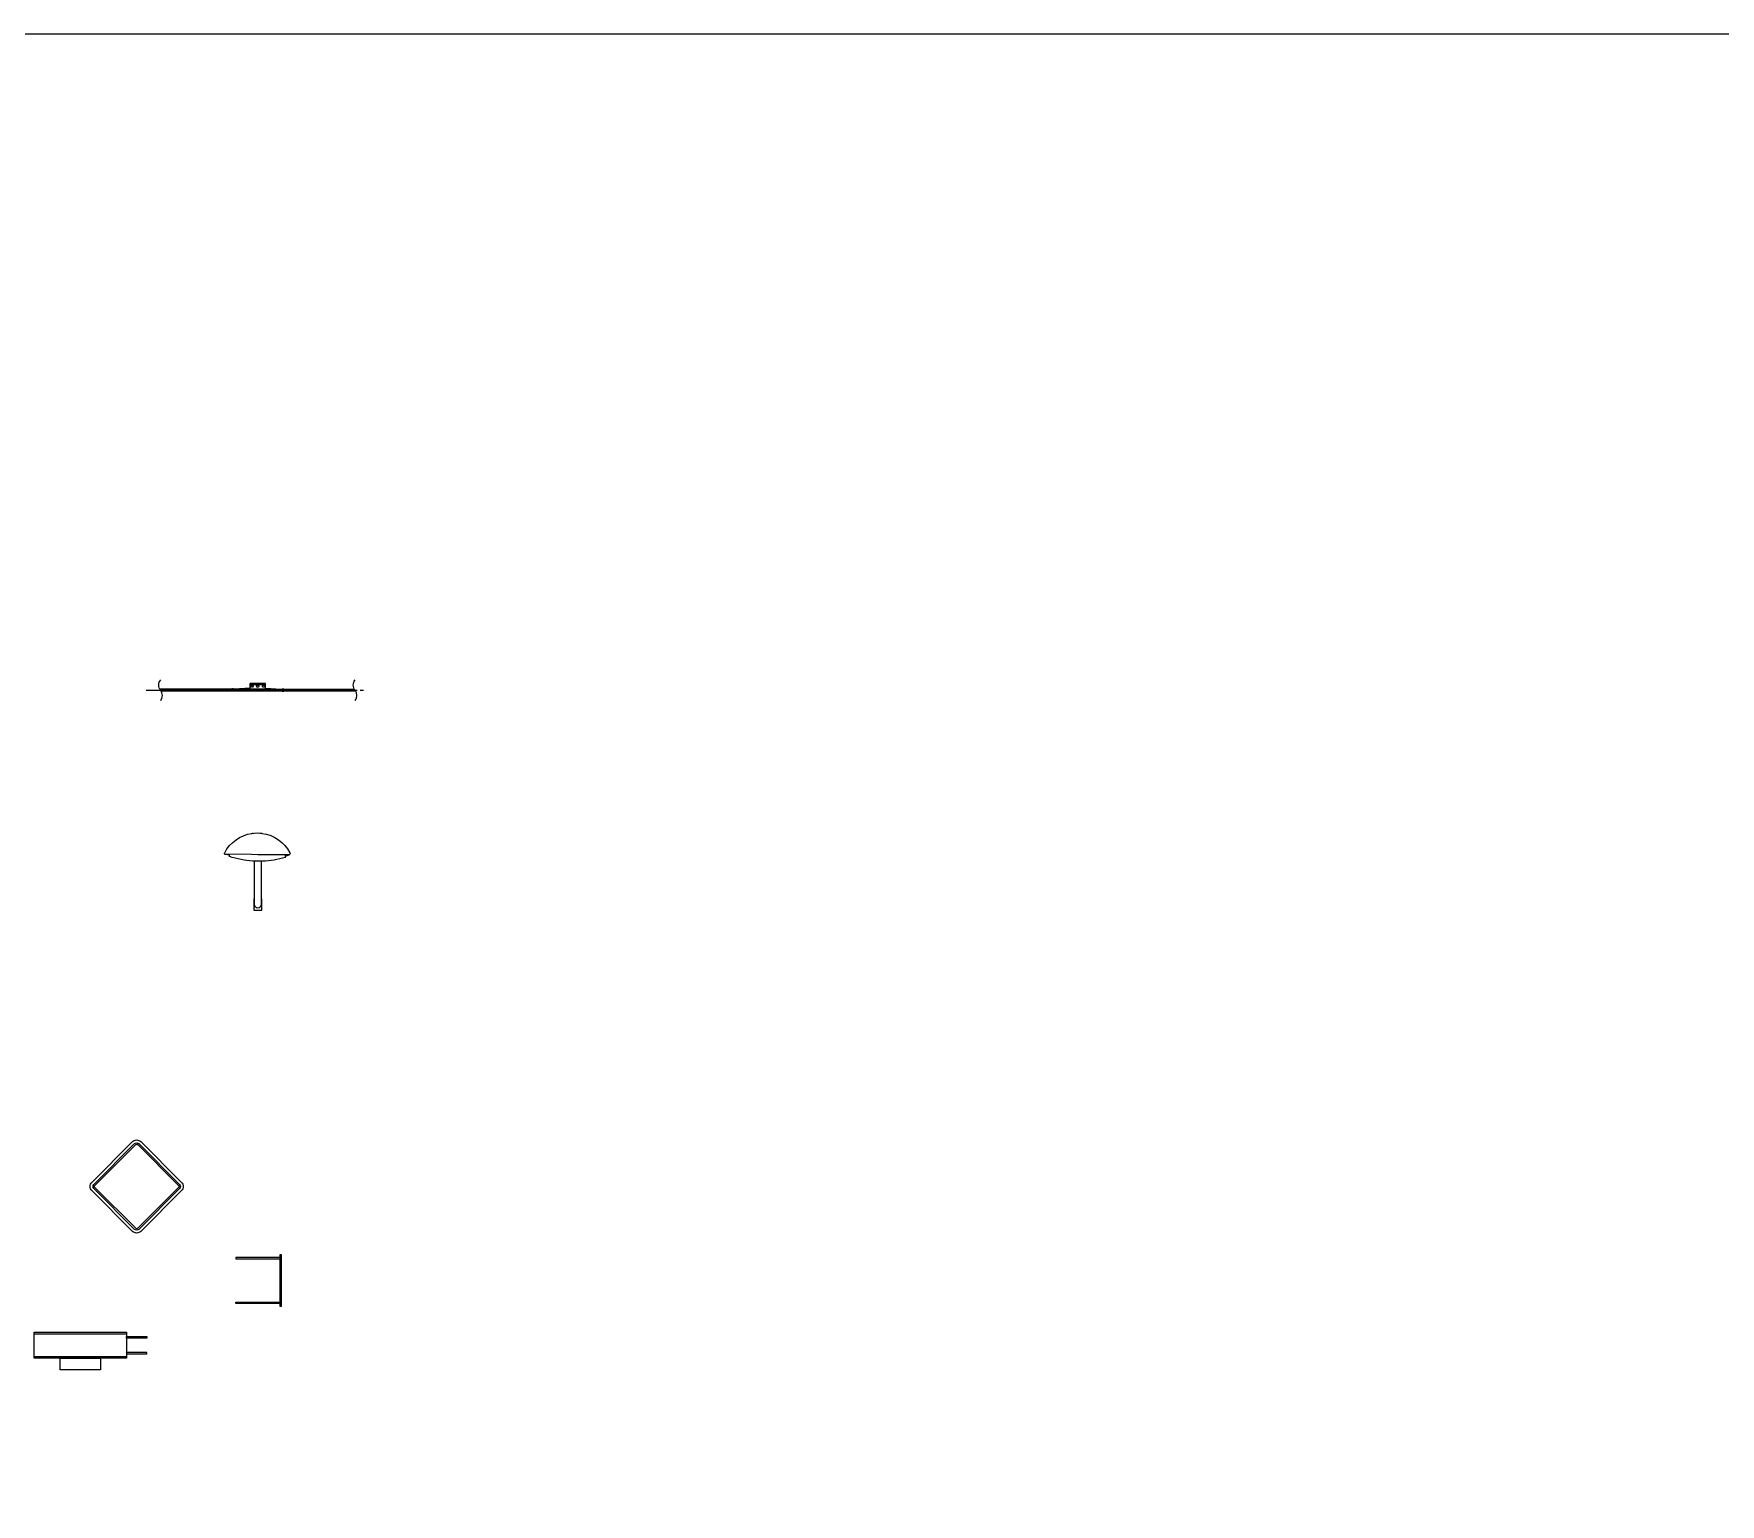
# Model space of a CAD drawing. Header units: inches. Extents: x -12627 to 89034, y -36671 to 6536.
# Drawn here: x 574 to 1159, y -3901 to -3391 of the extents above; entities that cross this region are included whole.
import ezdxf

# ---------------------------------------------------------------- set-up
doc = ezdxf.new("R2010")
doc.units = ezdxf.units.IN
doc.header["$MEASUREMENT"] = 0
doc.set_wipeout_variables(frame=1)
doc.linetypes.add('CENTER', pattern=[2, 1.25, -0.25, 0.25, -0.25])
doc.layers.add('07 (E) Equipment', color=1, linetype='Continuous')

# ---------------------------------------------------------------- blocks, each defined once
blk = doc.blocks.new('*U95')
for points in [[(10.86, 7.5), (-4.5, 7.5), (-4.5, 8), (10.86, 8)], [(10.86, -7.5), (-4.5, -7.5), (-4.5, -8), (10.86, -8)]]:
    blk.add_wipeout(points)
for points in [[(-4.5, 9), (-4.88, 9), (-4.88, -9), (-4.5, -9)], [(10.86, 7.5), (-4.5, 7.5), (-4.5, 8), (10.86, 8)], [(10.86, -7.5), (-4.5, -7.5), (-4.5, -8), (10.86, -8)]]:
    blk.add_lwpolyline(points, close=True)
blk = doc.blocks.new('*U97')
at = {"color": 251, "ltscale": 2}
blk.add_lwpolyline([(0, -3.36, -0.317094), (0, 0, 0.356625), (0, 3.41)], format="xyb", dxfattribs=at)
blk = doc.blocks.new('*U91')
for points in [[(-3.2, 0.9), (-3.2, 0.77), (-9.5, 0.36), (-9.54, 0.36), (-9.61, 0.35), (-9.66, 0.35), (-39.89, 0.35), (-39.97, 0.49), (-9.66, 0.49), (-9.42, 0.5), (-9.05, 0.52), (-8.6, 0.55), (-7.84, 0.6)], [(3.2, 0.9), (3.2, 0.77), (9.5, 0.36), (9.54, 0.36), (9.61, 0.35), (9.66, 0.35), (39.52, 0.35), (39.44, 0.49), (9.66, 0.49), (9.43, 0.5), (9.05, 0.52), (8.6, 0.55), (7.84, 0.6)]]:
    blk.add_wipeout(points)
at = {"ltscale": 2}
blk.add_lwpolyline([(-3.18, 0.77), (-9.5, 0.36, -0.016187), (-9.66, 0.35), (-39.89, 0.35)], format="xyb", dxfattribs=at)
blk.add_wipeout([(3.21, 2.79), (-3.2, 2.79), (-3.2, 0.6), (3.21, 0.6)], dxfattribs=at)
blk.add_wipeout([(39.96, -0.29), (-39.46, -0.29), (-39.85, 0.29), (39.57, 0.29)], dxfattribs=at)
at = {"linetype": 'CENTER', "ltscale": 5}
blk.add_line((-45.62, 0.07), (43.52, 0), dxfattribs=at)
at = {"ltscale": 2}
for p, q in [((-39.85, 0.29), (39.57, 0.29)), ((-3.2, 2.48), (3.21, 2.48)), ((-3.14, 2.41), (3.16, 2.41)), ((-39.46, -0.29), (39.96, -0.29))]:
    blk.add_line(p, q, dxfattribs=at)
for points in [[(-3.2, 0.9), (-9.51, 0.49, -0.016187), (-9.66, 0.49), (-39.97, 0.49)], [(3.19, 0.77), (9.5, 0.36, 0.016187), (9.66, 0.35), (39.52, 0.35)], [(3.21, 0.9), (9.51, 0.49, 0.016187), (9.66, 0.49), (39.44, 0.49)]]:
    blk.add_lwpolyline(points, format="xyb", dxfattribs=at)
blk.add_lwpolyline([(2.94, 2.79), (-2.92, 2.79, 0.414214), (-3.2, 2.51), (-3.2, 0.88, 0.414214), (-2.92, 0.6), (2.94, 0.6, 0.414214), (3.21, 0.88), (3.21, 2.51, 0.414214)], format="xyb", close=True, dxfattribs=at)
for points in [[(-2.1, 2.1), (-1.86, 1.7), (-2.1, 1.29), (-2.57, 1.29), (-2.8, 1.7), (-2.57, 2.1)], [(0.24, 2.1), (0.47, 1.7), (0.24, 1.29), (-0.23, 1.29), (-0.47, 1.7), (-0.23, 2.1)], [(2.57, 2.1), (2.8, 1.7), (2.57, 1.29), (2.1, 1.29), (1.87, 1.7), (2.1, 2.1)]]:
    blk.add_lwpolyline(points, close=True, dxfattribs=at)
for centre in [(-2.33, 1.7), (0, 1.7), (2.34, 1.7)]:
    blk.add_circle(centre, 0.406, dxfattribs=at)
for centre, start, end in [((-3.14, 2.35), 90, 180), ((3.16, 2.35), 0, 90)]:
    blk.add_arc(centre, 0.0582, start, end, dxfattribs=at)
at = {"ltscale": 2, "xscale": -1.25, "yscale": 1.25, "zscale": 1.25}
for p in [(-39.64, 0), (39.78, 0)]:
    blk.add_blockref('*U97', p, dxfattribs=at)
at = {"ltscale": 2}
for points in [[(-9.98, 0.53), (-10.61, 0.53), (-10.61, 0.31), (-9.98, 0.31)], [(9.98, 0.53), (10.62, 0.53), (10.62, 0.31), (9.98, 0.31)]]:
    blk.add_wipeout(points, dxfattribs=at)
for points in [[(-9.94, -0.34), (-10.65, -0.34), (-10.65, 0.31), (-9.94, 0.31)], [(9.95, -0.34), (10.65, -0.34), (10.65, 0.31), (9.95, 0.31)]]:
    blk.add_wipeout(points, dxfattribs=at)
for points in [[(-9.94, -0.34), (-10.65, -0.34), (-10.65, 0.31), (-9.94, 0.31)], [(-9.98, 0.53), (-10.61, 0.53), (-10.61, 0.31), (-9.98, 0.31)], [(9.95, -0.34), (10.65, -0.34), (10.65, 0.31), (9.95, 0.31)], [(9.98, 0.53), (10.62, 0.53), (10.62, 0.31), (9.98, 0.31)]]:
    blk.add_lwpolyline(points, close=True, dxfattribs=at)
blk = doc.blocks.new('*U107')
blk.add_wipeout([(-1.14, 354.06), (-1.37, 354.06), (-1.37, 350.05), (1.42, 350.05), (1.42, 354.06), (1.18, 354.06), (1.18, 367.08), (3.51, 367.27), (5.82, 367.63), (7.86, 368.09), (9.87, 368.68), (9.87, 369.11), (11.18, 369.33), (11.35, 369.42), (11.47, 369.56), (11.49, 369.6), (11.53, 369.81), (11.48, 370.01), (10.7, 371.29), (9.78, 372.47), (8.73, 373.54), (7.56, 374.48), (6.29, 375.27), (4.94, 375.91), (3.52, 376.39), (2.05, 376.7), (0.25, 376.84), (-1.56, 376.72), (-3.04, 376.42), (-4.48, 375.95), (-5.86, 375.31), (-7.14, 374.52), (-8.33, 373.57), (-9.4, 372.5), (-10.33, 371.3), (-11.12, 370.01), (-11.21, 369.85), (-11.24, 369.67), (-11.21, 369.49), (-11.11, 369.33), (-9.59, 368.85), (-9.59, 368.35), (-7.63, 367.85), (-5.65, 367.46), (-3.4, 367.18), (-1.14, 367.06)])
for p, q in [((-1.88, 369.4), (-11.11, 369.33)), ((-9.59, 368.85), (-11.11, 369.33)), ((-9.59, 368.35), (-9.59, 369.35)), ((0.02, 369.43), (-1.88, 369.4)), ((2.16, 369.47), (0.02, 369.43)), ((11.47, 369.56), (2.16, 369.47)), ((9.87, 368.68), (9.87, 369.54)), ((9.87, 369.11), (11.18, 369.33))]:
    blk.add_line(p, q)
blk.add_lwpolyline([(-1.14, 367.06), (-1.14, 351.99, 1), (1.18, 351.99), (1.18, 367.08)], format="xyb")
blk.add_lwpolyline([(1.18, 354.06), (1.42, 354.06), (1.42, 350.05), (-1.37, 350.05), (-1.37, 354.06), (-1.14, 354.06)])
for centre, radius, start, end in [((0.21, 364.03), 12.8, 97.9235, 152.18956), ((0.21, 364.59), 12.26, 81.36575, 98.28713), ((0.21, 364.03), 12.8, 81.72937, 83.60558), ((0.12, 364.01), 12.84, 27.8505, 81.35695), ((-10.73, 369.67), 0.508, 138.89863, 221.79518), ((-0.5, 399.43), 32.38, 253.71074, 267.98331), ((-0.45, 400.14), 33.11, 273.6716, 288.15461), ((11.06, 369.79), 0.473, 285.15437, 27.21947), ((-0.33, 406.23), 39.18, 268.084, 270.51659), ((-0.33, 406.23), 39.18, 270.51659, 272.93022)]:
    blk.add_arc(centre, radius, start, end)
blk = doc.blocks.new('ST_NAME_SD')
blk.add_lwpolyline([(-7, -2.5), (7, -2.5), (7, -6.5), (-7, -6.5)], close=True)
for points in [[(16, 5), (23, 5), (23, 4.5), (16, 4.5)], [(16, -1), (23, -1), (23, -0.5), (16, -0.5)]]:
    blk.add_wipeout(points)
for p, q in [((-16, 6), (16, 6)), ((16, -2), (-16, -2))]:
    blk.add_line(p, q)
for points in [[(-16, 6.5), (16, 6.5), (16, -2.5), (-16, -2.5)], [(16, 5), (23, 5), (23, 4.5), (16, 4.5)], [(16, -1), (23, -1), (23, -0.5), (16, -0.5)]]:
    blk.add_lwpolyline(points, close=True)
blk = doc.blocks.new('*U76')
blk.add_blockref('ST_NAME_SD', (-19.5, 0))
blk = doc.blocks.new('ST_SIGN_SQ_FR')
blk.add_wipeout([(-15.56, 1.41), (-1.41, 15.56), (0, 16.14), (1.41, 15.56), (15.56, 1.41), (16.14, 0), (15.56, -1.41), (1.41, -15.56), (0, -16.14), (-1.41, -15.56), (-15.56, -1.41), (-16.14, 0)])
for points in [[(-15.56, 1.41), (-1.41, 15.56, -0.414214), (1.41, 15.56), (15.56, 1.41, -0.414214), (15.56, -1.41), (1.41, -15.56, -0.414214), (-1.41, -15.56), (-15.56, -1.41, -0.414214)], [(-14.85, 0.71), (-0.71, 14.85, -0.414214), (0.71, 14.85), (14.85, 0.71, -0.414214), (14.85, -0.71), (0.71, -14.85, -0.414214), (-0.71, -14.85), (-14.85, -0.71, -0.414214)], [(-14.5, 0.35), (-0.35, 14.5, -0.414214), (0.35, 14.5), (14.5, 0.35, -0.414214), (14.5, -0.35), (0.35, -14.5, -0.414214), (-0.35, -14.5), (-14.5, -0.35, -0.414214)]]:
    blk.add_lwpolyline(points, format="xyb", close=True)
blk = doc.blocks.new('*U77')
blk.add_blockref('ST_SIGN_SQ_FR', (0, 0))

msp = doc.modelspace()

# ---------------------------------------------------------------- block references
at = {"layer": '07 (E) Equipment', "xscale": 0.8485874672809206, "yscale": 0.8485874672809206, "zscale": 0.8485874672809206}
msp.add_blockref('*U91', (651.82, -3618.82), dxfattribs=at)
at = {"layer": '07 (E) Equipment', "xscale": -1}
for name, p in [('*U107', (651.84, -4045.13)), ('*U95', (655.07, -3823.41))]:
    msp.add_blockref(name, p, dxfattribs=at)
at = {"layer": '07 (E) Equipment'}
for name, p in [('*U77', (609.86, -3790.83)), ('*U76', (609.86, -3847.88))]:
    msp.add_blockref(name, p, dxfattribs=at)

# ---------------------------------------------------------------- next in the draw order: linework, layer by layer
msp.add_lwpolyline([(-647.97, -3391.23), (2965.54, -3391.23), (2965.54, -5820.83), (-647.97, -5820.83)], close=True)

doc.saveas('drawing.dxf')
